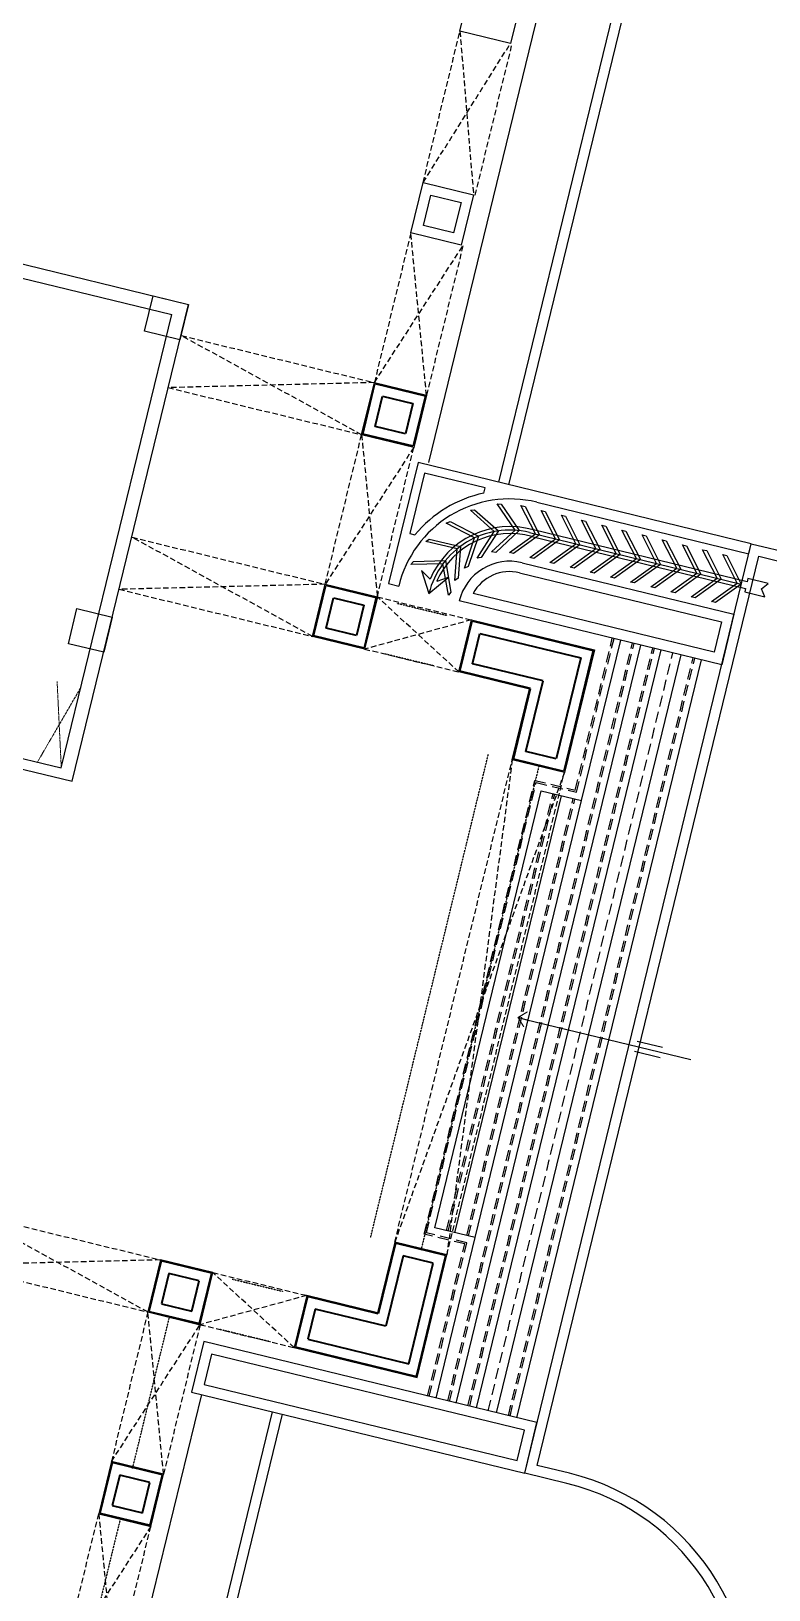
# Model space of a CAD drawing. Header units: feet. Extents: x 50754 to 76410, y 49660 to 67674.
# Drawn here: x 67610 to 68036, y 58726 to 59627 of the extents above; entities that cross this region are included whole.
import ezdxf

# ---------------------------------------------------------------- set-up
doc = ezdxf.new("R2010")
doc.units = ezdxf.units.FT
for name, pattern in [('Amconstr', [9999, 9999, 0]), ('CENTER', [2, 1.25, -0.25, 0.25, -0.25]), ('HIDDEN', [9.525, 6.35, -3.175]), ('XREF-AUDI GRD-FIRST & ROOF PLANS$0$HIDDEN', [0.375, 0.25, -0.125])]:
    doc.linetypes.add(name, pattern=pattern)
for name, color, linetype in [('06--LINE-1', 9, 'Continuous'), ('06--LINE-1 HID', 2, 'HIDDEN'), ('COL', 6, 'Continuous'), ('F--BLOCKWALL-3', 253, 'Continuous'), ('FOOTPATH', 1, 'Continuous'), ('M--STAIR', 2, 'Continuous'), ('M--STAIR IDD', 1, 'HIDDEN'), ('roads & footpath', 161, 'Continuous'), ('WALL', 4, 'Continuous'), ('XREF-AUDI GRD-FIRST & ROOF PLANS$0$06--LINE-1 HID', 41, 'XREF-AUDI GRD-FIRST & ROOF PLANS$0$HIDDEN'), ('XREF-AUDI GRD-FIRST & ROOF PLANS$0$E--CONCRETE-4', 4, 'Continuous')]:
    doc.layers.add(name, color=color, linetype=linetype)
doc.layers.add('E--CONCRETE-4', color=4, linetype='Continuous', lineweight=40)
doc.layers.add('K--CEILING-0', color=9, linetype='Continuous', lineweight=18)

# ---------------------------------------------------------------- blocks, each defined once
blk = doc.blocks.new('A$C2b783d29')
at = {"color": 253}
blk.add_line((1695, 102.68), (1695, 97.24), dxfattribs=at)
at = {"color": 253, "linetype": 'ByBlock', "const_width": 0.675}
blk.add_lwpolyline([(1699.5, 98.18), (1695, 102.68), (1690.5, 98.18)], dxfattribs=at)
at = {"layer": '06--LINE-1', "color": 253, "linetype": 'ByBlock'}
for p, q in [((1390, 270.18), (1359, 270.18)), ((1359, 270.18), (1359, 239.18)), ((1390, 239.18), (1390, 270.18)), ((1510, 270.18), (1479, 270.18)), ((1479, 270.18), (1479, 239.18)), ((1510, 239.18), (1510, 270.18)), ((1880.99, 239.18), (1880.99, 270.18)), ((1880.99, 270.18), (1911.99, 270.18)), ((1911.99, 270.18), (1911.99, 239.18)), ((2000.99, 239.18), (2000.99, 270.18)), ((2000.99, 270.18), (2031.99, 270.18)), ((2031.99, 270.18), (2031.99, 239.18)), ((1359, 239.18), (1390, 239.18)), ((1479, 239.18), (1510, 239.18)), ((1911.99, 239.18), (1880.99, 239.18)), ((2031.99, 239.18), (2000.99, 239.18)), ((1510, 183.18, 0.02), (1479, 183.18, 0.02)), ((1479, 183.18, 0.02), (1479, 110.18, 0.02)), ((1510, 141.18, 0.02), (1510, 183.18, 0.02)), ((1880.99, 141.18, 0.02), (1880.99, 183.18, 0.02)), ((1880.99, 183.18, 0.02), (1911.99, 183.18, 0.02)), ((1911.99, 183.18, 0.02), (1911.99, 110.18, 0.02)), ((1552, 141.18, 0.02), (1510, 141.18, 0.02)), ((1552, 110.18, 0.02), (1552, 141.18, 0.02)), ((1838.99, 110.18, 0.02), (1838.99, 141.18, 0.02)), ((1838.99, 141.18, 0.02), (1880.99, 141.18, 0.02)), ((1479, 110.18, 0.02), (1552, 110.18, 0.02)), ((1911.99, 110.18, 0.02), (1838.99, 110.18, 0.02))]:
    blk.add_line(p, q, dxfattribs=at)
at = {"layer": '06--LINE-1', "color": 253}
for p, q in [((1695, 98.18), (1695, 0)), ((1692, 32.68), (1692, 17.47)), ((1698, 32.68), (1698, 17.47))]:
    blk.add_line(p, q, dxfattribs=at)
at = {"layer": '06--LINE-1 HID', "color": 253, "ltscale": 0.5}
for p, q in [((1479, 385.18), (1479, 270.18)), ((1510, 270.18), (1479, 385.18)), ((1479, 270.18), (1510, 384.88)), ((1510, 384.88), (1510, 270.18)), ((1880.99, 385.18), (1880.99, 270.18)), ((1911.99, 270.18), (1880.99, 385.18)), ((1880.99, 270.18), (1911.99, 384.88)), ((1911.99, 384.88), (1911.99, 270.18)), ((2000.99, 385.18), (2000.99, 270.18)), ((2031.99, 270.18), (2000.99, 385.18)), ((2000.99, 270.18), (2031.99, 384.88)), ((2031.99, 384.88), (2031.99, 270.18)), ((1270, 270.18), (1359, 270.18)), ((1359, 270.18), (1270, 239.18)), ((1359, 239.18), (1270, 270.18)), ((1479, 270.18), (1390, 270.18)), ((1390, 270.18), (1479, 239.18)), ((1390, 239.18), (1479, 270.18)), ((1911.99, 270.18), (2000.99, 270.18)), ((2000.99, 270.18), (1911.99, 239.18)), ((2000.99, 239.18), (1911.99, 270.18)), ((2120.99, 270.18), (2031.99, 270.18)), ((2031.99, 270.18), (2120.99, 239.18)), ((2031.99, 239.18), (2120.99, 270.18)), ((2150.99, 270.18), (2239.99, 270.18)), ((2150.99, 270.18), (2240.99, 240.18)), ((2240.99, 270.18), (2150.99, 240.18)), ((1270, 239.18), (1359, 239.18)), ((1479, 239.18), (1390, 239.18)), ((1510, 183.18, 0.02), (1479, 239.18, 0.02)), ((1479, 239.18, 0.02), (1479, 183.18, 0.02)), ((1479, 183.18, 0.02), (1510, 239.18, 0.02)), ((1510, 239.18, 0.02), (1510, 183.18, 0.02)), ((1880.99, 239.18, 0.02), (1880.99, 183.18, 0.02)), ((1880.99, 183.18, 0.02), (1911.99, 239.18, 0.02)), ((1911.99, 183.18, 0.02), (1880.99, 239.18, 0.02)), ((1911.99, 239.18, 0.02), (1911.99, 183.18, 0.02)), ((1911.99, 239.18), (2000.99, 239.18)), ((2120.99, 239.18), (2031.99, 239.18)), ((2150.99, 239.18), (2239.99, 239.18)), ((1552, 141.18, 0.02), (1838.99, 141.18, 0.02)), ((1838.99, 141.18, 0.02), (1552, 110.18, 0.02)), ((1838.99, 110.18, 0.02), (1552, 141.18, 0.02)), ((1552, 110.18, 0.02), (1838.99, 110.18, 0.02))]:
    blk.add_line(p, q, dxfattribs=at)
at = {"layer": 'COL', "color": 253}
for p, q in [((1843.49, 406.18), (1864.49, 406.18)), ((1843.49, 385.18), (1843.49, 406.18)), ((1864.49, 406.18), (1864.49, 385.18)), ((2029.5, 406.18), (2050.5, 406.18)), ((2029.5, 385.18), (2029.5, 406.18)), ((2050.5, 406.18), (2050.5, 385.18)), ((1864.49, 385.18), (1843.49, 385.18)), ((2050.5, 385.18), (2029.5, 385.18))]:
    blk.add_line(p, q, dxfattribs=at)
at = {"layer": 'E--CONCRETE-4', "color": 253}
for p, q in [((1389.5, 269.68), (1359.5, 269.68)), ((1359.5, 269.68), (1359.5, 239.68)), ((1383.5, 263.68), (1365.5, 263.68)), ((1365.5, 263.68), (1365.5, 245.68)), ((1383.5, 245.68), (1383.5, 263.68)), ((1389.5, 239.68), (1389.5, 269.68)), ((1509.5, 269.68), (1479.5, 269.68)), ((1479.5, 269.68), (1479.5, 239.68)), ((1503.5, 263.68), (1485.5, 263.68)), ((1485.5, 263.68), (1485.5, 245.68)), ((1503.5, 245.68), (1503.5, 263.68)), ((1509.5, 239.68), (1509.5, 269.68)), ((1881.49, 239.68), (1881.49, 269.68)), ((1881.49, 269.68), (1911.49, 269.68)), ((1887.49, 245.68), (1887.49, 263.68)), ((1887.49, 263.68), (1905.49, 263.68)), ((1905.49, 263.68), (1905.49, 245.68)), ((1911.49, 269.68), (1911.49, 239.68)), ((2001.49, 239.68), (2001.49, 269.68)), ((2001.49, 269.68), (2031.49, 269.68)), ((2007.49, 245.68), (2007.49, 263.68)), ((2007.49, 263.68), (2025.49, 263.68)), ((2025.49, 263.68), (2025.49, 245.68)), ((2031.49, 269.68), (2031.49, 239.68)), ((1365.5, 245.68), (1383.5, 245.68)), ((1485.5, 245.68), (1503.5, 245.68)), ((1905.49, 245.68), (1887.49, 245.68)), ((2025.49, 245.68), (2007.49, 245.68)), ((1359.5, 239.68), (1389.5, 239.68)), ((1479.5, 239.68), (1509.5, 239.68)), ((1911.49, 239.68), (1881.49, 239.68)), ((2031.49, 239.68), (2001.49, 239.68)), ((1509.5, 182.68), (1479.5, 182.68)), ((1479.5, 182.68), (1479.5, 110.68)), ((1509.5, 140.68), (1509.5, 182.68)), ((1881.49, 140.68), (1881.49, 182.68)), ((1881.49, 182.68), (1911.49, 182.68)), ((1911.49, 182.68), (1911.49, 110.68)), ((1503.5, 176.68, 0.02), (1485.5, 176.68, 0.02)), ((1485.5, 176.68, 0.02), (1485.5, 116.68, 0.02)), ((1503.5, 134.68, 0.02), (1503.5, 176.68, 0.02)), ((1887.49, 134.68, 0.02), (1887.49, 176.68, 0.02)), ((1887.49, 176.68, 0.02), (1905.49, 176.68, 0.02)), ((1905.49, 176.68, 0.02), (1905.49, 116.68, 0.02)), ((1551.5, 140.68), (1509.5, 140.68)), ((1551.5, 110.68), (1551.5, 140.68)), ((1839.49, 110.68), (1839.49, 140.68)), ((1839.49, 140.68), (1881.49, 140.68)), ((1545.5, 134.68, 0.02), (1503.5, 134.68, 0.02)), ((1545.5, 116.68, 0.02), (1545.5, 134.68, 0.02)), ((1845.49, 116.68, 0.02), (1845.49, 134.68, 0.02)), ((1845.49, 134.68, 0.02), (1887.49, 134.68, 0.02)), ((1479.5, 110.68), (1551.5, 110.68)), ((1485.5, 116.68, 0.02), (1545.5, 116.68, 0.02)), ((1911.49, 110.68), (1839.49, 110.68)), ((1905.49, 116.68, 0.02), (1845.49, 116.68, 0.02))]:
    blk.add_line(p, q, dxfattribs=at)
at = {"layer": 'F--BLOCKWALL-3', "color": 253}
for p, q in [((2042.5, 750.55), (2042.5, 393.18)), ((2050.5, 682.55), (2050.5, 385.18)), ((1766.76, 547.35), (1766.76, 385.18)), ((1772.76, 541.35), (1772.76, 393.18)), ((1772.76, 393.18), (2042.5, 393.18)), ((1766.76, 385.18), (2050.5, 385.18))]:
    blk.add_line(p, q, dxfattribs=at)
at = {"layer": 'K--CEILING-0', "color": 253, "linetype": 'CENTER'}
for p, q in [((1772.76, 407.35), (1820.76, 393.18)), ((1820.76, 407.35), (1772.77, 393.18))]:
    blk.add_line(p, q, dxfattribs=at)
at = {"layer": 'M--STAIR', "color": 253}
for p, q in [((1470, 234.68, 0.02), (1440, 234.68, 0.02)), ((1440, 234.68, 0.02), (1440, 36.68, 0.02)), ((1470, 36.68, 0.02), (1470, 234.68, 0.02)), ((1992.99, 234.68, 0.02), (1920.99, 234.68, 0.02)), ((1920.99, 234.68, 0.02), (1920.99, 228.68, 0.02)), ((1992.99, 36.68, 0.02), (1992.99, 234.68, 0.02)), ((706.5, 228.68), (1440, 228.68)), ((1464, 228.68, 0.02), (1446, 228.68, 0.02)), ((1446, 228.68, 0.02), (1446, 42.68, 0.02)), ((1464, 42.68, 0.02), (1464, 228.68, 0.02)), ((1987.99, 229.68, 0.02), (1951.99, 229.68, 0.02)), ((1951.99, 229.68, 0.02), (1951.99, 226.55, 0.02)), ((1987.99, 193.68, 0.02), (1987.99, 229.68, 0.02)), ((1994.49, 228.68), (2443.99, 228.68)), ((1932.92, 218.01, 0.02), (1920.99, 210.68, 0.02)), ((1929.14, 212.01, 0.02), (1932.92, 218.01, 0.02)), ((1939.52, 207.02, 0.02), (1934.73, 224.83, 0.02)), ((1934.73, 224.83, 0.02), (1936.9, 223.79, 0.02)), ((1936.9, 223.79, 0.02), (1941.69, 205.99, 0.02)), ((1949.92, 201.06, 0.02), (1949.68, 219.5, 0.02)), ((1949.68, 219.5, 0.02), (1951.53, 217.96, 0.02)), ((1951.53, 217.96, 0.02), (1951.76, 199.52, 0.02)), ((1920.99, 210.68, 0.02), (1932.58, 202.01, 0.02)), ((1932.58, 202.01, 0.02), (1928.81, 208.01, 0.02)), ((1958.51, 192.71, 0.02), (1962.85, 210.64, 0.02)), ((1964.25, 208.69, 0.02), (1959.92, 190.76, 0.02)), ((1962.85, 210.64, 0.02), (1964.25, 208.69, 0.02)), ((1922.66, 199.57, 0.02), (1939.52, 207.02, 0.02)), ((1924.83, 198.53, 0.02), (1922.66, 199.57, 0.02)), ((1941.69, 205.99, 0.02), (1924.83, 198.53, 0.02)), ((1931.73, 198.01, 0.02), (1949.92, 201.06, 0.02)), ((1951.76, 199.52, 0.02), (1933.58, 196.47, 0.02)), ((1964.78, 182.5, 0.02), (1973.41, 198.79, 0.02)), ((1973.41, 198.79, 0.02), (1974.29, 196.55, 0.02)), ((1920.99, 36.68, 0.02), (1920.99, 192.68, 0.02)), ((1933.58, 196.47, 0.02), (1931.73, 198.01, 0.02)), ((1941.55, 192.3, 0.02), (1940.14, 194.25, 0.02)), ((1940.14, 194.25, 0.02), (1958.51, 192.71, 0.02)), ((1959.92, 190.76, 0.02), (1941.55, 192.3, 0.02)), ((1974.29, 196.55, 0.02), (1965.66, 180.26, 0.02)), ((1984.87, 193.68, 0.02), (1987.99, 193.68, 0.02)), ((1926.99, 42.68, 0.02), (1926.99, 185.92, 0.02)), ((1948.24, 186.3, 0.02), (1947.36, 188.54, 0.02)), ((1947.36, 188.54, 0.02), (1964.78, 182.5, 0.02)), ((1965.66, 180.26, 0.02), (1948.24, 186.3, 0.02)), ((1953.23, 178.82, 0.02), (1952.93, 181.21, 0.02)), ((1952.93, 181.21, 0.02), (1968.32, 171.05, 0.02)), ((1968.32, 171.05, 0.02), (1980.72, 184.7, 0.02)), ((1981.01, 182.32, 0.02), (1968.62, 168.66, 0.02)), ((1980.72, 184.7, 0.02), (1981.01, 182.32, 0.02)), ((1968.62, 168.66, 0.02), (1953.23, 178.82, 0.02)), ((1944.99, 162.68, 0.02), (1944.99, 42.68, 0.02)), ((1950.99, 162.68, 0.02), (1950.99, 36.68, 0.02)), ((1954.99, 168.68, 0.02), (1954.99, 171.08, 0.02)), ((1954.99, 171.08, 0.02), (1968.99, 159.08, 0.02)), ((1968.99, 156.68, 0.02), (1954.99, 168.68, 0.02)), ((1968.99, 159.08, 0.02), (1982.99, 171.08, 0.02)), ((1982.99, 168.68, 0.02), (1968.99, 156.68, 0.02)), ((1968.99, 162.68), (1968.99, 36.68)), ((1982.99, 171.08, 0.02), (1982.99, 168.68, 0.02)), ((1986.99, 162.68, 0.02), (1986.99, 36.68, 0.02)), ((1954.99, 156.68, 0.02), (1954.99, 159.08, 0.02)), ((1954.99, 159.08, 0.02), (1968.99, 147.08, 0.02)), ((1968.99, 144.68, 0.02), (1954.99, 156.68, 0.02)), ((1966.99, 160.68, 0.02), (1966.99, 33.69, 0.02)), ((1968.99, 147.08, 0.02), (1982.99, 159.08, 0.02)), ((1982.99, 156.68, 0.02), (1968.99, 144.68, 0.02)), ((1970.99, 33.69, 0.02), (1970.99, 160.68, 0.02)), ((1982.99, 159.08, 0.02), (1982.99, 156.68, 0.02)), ((1954.99, 144.68, 0.02), (1954.99, 147.08, 0.02)), ((1954.99, 147.08, 0.02), (1968.99, 135.08, 0.02)), ((1968.99, 132.68, 0.02), (1954.99, 144.68, 0.02)), ((1968.99, 135.08, 0.02), (1982.99, 147.08, 0.02)), ((1982.99, 144.68, 0.02), (1968.99, 132.68, 0.02)), ((1982.99, 147.08, 0.02), (1982.99, 144.68, 0.02)), ((1954.99, 132.68, 0.02), (1954.99, 135.08, 0.02)), ((1954.99, 135.08, 0.02), (1968.99, 123.08, 0.02)), ((1968.99, 120.68, 0.02), (1954.99, 132.68, 0.02)), ((1968.99, 123.08, 0.02), (1982.99, 135.08, 0.02)), ((1982.99, 132.68, 0.02), (1968.99, 120.68, 0.02)), ((1982.99, 135.08, 0.02), (1982.99, 132.68, 0.02)), ((1565.5, 96.68, 0.02), (1565.5, 120.68, 0.02)), ((1565.5, 120.68, 0.02), (1825.49, 120.68, 0.02)), ((1825.49, 120.68, 0.02), (1825.49, 96.68, 0.02)), ((1954.99, 120.68, 0.02), (1954.99, 123.08, 0.02)), ((1954.99, 123.08, 0.02), (1968.99, 111.08, 0.02)), ((1968.99, 108.68, 0.02), (1954.99, 120.68, 0.02)), ((1968.99, 111.08, 0.02), (1982.99, 123.08, 0.02)), ((1982.99, 120.68, 0.02), (1968.99, 108.68, 0.02)), ((1982.99, 123.08, 0.02), (1982.99, 120.68, 0.02)), ((1565.5, 108.68), (1825.49, 108.68)), ((1954.99, 108.68, 0.02), (1954.99, 111.08, 0.02)), ((1954.99, 111.08, 0.02), (1968.99, 99.08, 0.02)), ((1968.99, 96.68, 0.02), (1954.99, 108.68, 0.02)), ((1968.99, 99.08, 0.02), (1982.99, 111.08, 0.02)), ((1982.99, 108.68, 0.02), (1968.99, 96.68, 0.02)), ((1982.99, 111.08, 0.02), (1982.99, 108.68, 0.02)), ((1470, 96.68, 0.02), (1565.5, 96.68, 0.02)), ((1565.5, 96.68), (1825.49, 96.68)), ((1825.49, 96.68, 0.02), (1920.99, 96.68, 0.02)), ((1954.99, 96.68, 0.02), (1954.99, 99.08, 0.02)), ((1954.99, 99.08, 0.02), (1968.99, 87.08, 0.02)), ((1968.99, 84.68, 0.02), (1954.99, 96.68, 0.02)), ((1968.99, 87.08, 0.02), (1982.99, 99.08, 0.02)), ((1982.99, 96.68, 0.02), (1968.99, 84.68, 0.02)), ((1982.99, 99.08, 0.02), (1982.99, 96.68, 0.02)), ((1470, 84.68), (1920.99, 84.68)), ((1954.99, 84.68, 0.02), (1954.99, 87.08, 0.02)), ((1954.99, 87.08, 0.02), (1968.99, 75.08, 0.02)), ((1968.99, 72.68, 0.02), (1954.99, 84.68, 0.02)), ((1968.99, 75.08, 0.02), (1982.99, 87.08, 0.02)), ((1982.99, 84.68, 0.02), (1968.99, 72.68, 0.02)), ((1982.99, 87.08, 0.02), (1982.99, 84.68, 0.02)), ((1470, 72.68), (1920.99, 72.68)), ((1954.99, 72.68, 0.02), (1954.99, 75.08, 0.02)), ((1954.99, 75.08, 0.02), (1968.99, 63.08, 0.02)), ((1968.99, 60.68, 0.02), (1954.99, 72.68, 0.02)), ((1968.99, 63.08, 0.02), (1982.99, 75.08, 0.02)), ((1982.99, 72.68, 0.02), (1968.99, 60.68, 0.02)), ((1982.99, 75.08, 0.02), (1982.99, 72.68, 0.02)), ((1954.99, 60.68, 0.02), (1954.99, 63.08, 0.02)), ((1954.99, 63.08, 0.02), (1968.99, 51.08, 0.02)), ((1968.99, 51.08, 0.02), (1982.99, 63.08, 0.02)), ((1982.99, 63.08, 0.02), (1982.99, 60.68, 0.02)), ((1470, 60.68), (1920.99, 60.68)), ((1968.99, 48.68, 0.02), (1954.99, 60.68, 0.02)), ((1982.99, 60.68, 0.02), (1968.99, 48.68, 0.02)), ((1470, 48.68), (1920.99, 48.68)), ((1954.99, 48.68, 0.02), (1954.99, 51.08, 0.02)), ((1954.99, 51.08, 0.02), (1968.99, 39.08, 0.02)), ((1968.99, 36.68, 0.02), (1954.99, 48.68, 0.02)), ((1968.99, 39.08, 0.02), (1982.99, 51.08, 0.02)), ((1982.99, 48.68, 0.02), (1968.99, 36.68, 0.02)), ((1982.99, 51.08, 0.02), (1982.99, 48.68, 0.02)), ((1440, 36.68, 0.02), (1470, 36.68, 0.02)), ((1446, 42.68, 0.02), (1464, 42.68, 0.02)), ((1950.99, 36.68, 0.02), (1920.99, 36.68, 0.02)), ((1944.99, 42.68, 0.02), (1926.99, 42.68, 0.02)), ((1986.99, 36.68, 0.02), (1992.99, 36.68, 0.02)), ((1965, 33.69, 0.02), (1964.99, 21.68, 0.02)), ((1966.99, 33.69, 0.02), (1965, 33.69, 0.02)), ((1972.99, 33.69, 0.02), (1970.99, 33.69, 0.02)), ((1972.99, 21.68, 0.02), (1972.99, 33.69, 0.02)), ((1964.99, 21.68, 0.02), (1968.99, 24.68, 0.02)), ((1968.99, 24.68, 0.02), (1972.99, 21.68, 0.02))]:
    blk.add_line(p, q, dxfattribs=at)
for centre, radius, start, end in [((1920.99, 162.68, 0.02), 66, 360, 90), ((1920.99, 162.68, 0.02), 71, 25.8884, 64.1116), ((1920.99, 162.68), 48, 0, 90), ((1920.95, 162.6, 0.02), 46.09, 357.61368, 80.1818), ((1920.95, 162.61, 0.02), 50.08, 357.79584, 80.58862), ((1920.99, 162.68, 0.02), 30, 0, 90), ((1920.99, 162.68, 0.02), 24, 360, 75.52249)]:
    blk.add_arc(centre, radius, start, end, dxfattribs=at)
at = {"layer": 'M--STAIR IDD', "color": 253}
for p, q in [((1560.5, 101.68, 0.02), (1560.5, 125.68, 0.02)), ((1560.5, 125.68, 0.02), (1830.49, 125.68, 0.02)), ((1561.5, 100.68, 0.02), (1561.5, 124.68, 0.02)), ((1561.5, 124.68, 0.02), (1829.49, 124.68, 0.02)), ((1829.49, 124.68, 0.02), (1829.49, 100.68, 0.02)), ((1830.49, 125.68, 0.02), (1830.49, 101.68, 0.02)), ((1565.5, 113.68), (1825.49, 113.68)), ((1565.5, 112.68), (1825.49, 112.68)), ((1470, 101.68, 0.02), (1560.5, 101.68, 0.02)), ((1470, 100.68, 0.02), (1561.5, 100.68, 0.02)), ((1565.5, 101.68), (1825.49, 101.68)), ((1565.5, 100.68), (1825.49, 100.68)), ((1829.49, 100.68, 0.02), (1920.99, 100.68, 0.02)), ((1830.49, 101.68, 0.02), (1920.99, 101.68, 0.02)), ((1470, 89.68), (1920.99, 89.68)), ((1470, 88.68), (1920.99, 88.68)), ((1470, 77.68), (1920.99, 77.68)), ((1470, 76.68), (1920.99, 76.68)), ((1470, 65.68), (1920.99, 65.68)), ((1470, 53.68), (1920.99, 53.68)), ((1470, 52.68), (1920.99, 52.68))]:
    blk.add_line(p, q, dxfattribs=at)
at = {"layer": 'XREF-AUDI GRD-FIRST & ROOF PLANS$0$06--LINE-1 HID', "color": 253, "ltscale": 0.5}
for p, q in [((1359, 257.37), (1269, 257.37)), ((1389, 257.37), (1479, 257.37)), ((1479, 197.37), (1479, 227.37)), ((1509, 227.37), (1509, 197.37)), ((1880.99, 197.37), (1880.99, 227.37)), ((1910.99, 197.37), (1910.99, 227.37)), ((1551, 155.37), (1838.99, 155.37)), ((1838.99, 125.37), (1551, 125.37))]:
    blk.add_line(p, q, dxfattribs=at)
at = {"layer": 'XREF-AUDI GRD-FIRST & ROOF PLANS$0$E--CONCRETE-4', "color": 253}
for p, q in [((2120.99, 240.18), (2120.99, 270.18)), ((2120.99, 270.18), (2150.99, 270.18)), ((2126.99, 246.18), (2126.99, 264.18)), ((2126.99, 264.18), (2144.99, 264.18)), ((2144.99, 264.18), (2144.99, 246.18)), ((2150.99, 270.18), (2150.99, 240.18)), ((2240.99, 240.18), (2240.99, 270.18)), ((2240.99, 270.18), (2270.99, 270.18)), ((2144.99, 246.18), (2126.99, 246.18)), ((2150.99, 240.18), (2120.99, 240.18)), ((2270.99, 240.18), (2240.99, 240.18))]:
    blk.add_line(p, q, dxfattribs=at)

msp = doc.modelspace()

# ---------------------------------------------------------------- linework, layer by layer
at = {"layer": 'FOOTPATH', "color": 253, "elevation": 0.01704}
for points in [[(67885.6226, 59364.75647), (68003.66664, 59849.59315), (67632.14955, 59940.04706), (67676.36348, 60121.64487, 1), (67052.58563, 60273.51715), (67010.97387, 60102.60713), (66593.05246, 60204.35918), (66612.92486, 60285.98018), (66361.27617, 60347.24952), (66341.40376, 60265.62853), (66302.18081, 60275.17821, 1), (66116.37139, 59512.01198), (66140.52065, 59506.13232), (66106.65743, 59367.04754), (66268.44525, 59327.65677), (66233.97427, 59186.07571), (66134.86937, 59210.20495), (66054.43856, 58879.85525), (66106.90585, 58867.08095), (65979.90682, 58345.46383), (66026.54442, 58334.1089), (65943.91014, 57994.70901), (66405.24729, 57882.38645)], [(67879.7929, 59366.17584), (67996.41757, 59845.18282), (67624.90048, 59935.63673), (67670.53378, 60123.06423, 1), (67058.41533, 60272.09778), (67015.3842, 60095.35806), (66585.80339, 60199.94885), (66605.6758, 60281.56984), (66365.6865, 60340.00046), (66345.81409, 60258.37946), (66300.76144, 60269.34851, 1), (66117.79076, 59517.84168), (66147.76971, 59510.54265), (66113.9065, 59371.45787), (66275.69432, 59332.06711), (66238.3846, 59178.82665), (66139.27971, 59202.95589), (66061.68762, 58884.26559), (66114.15492, 58871.49128), (65987.15589, 58349.87416), (66033.79349, 58338.51923), (65951.15921, 57999.11935), (66406.66665, 57888.21615)]]:
    msp.add_lwpolyline(points, format="xyb", dxfattribs=at)
for points in [[(66903.6866, 57761.03056), (67310.00307, 57662.10399), (67417.87497, 58105.16115), (67569.93297, 58068.13933), (67754.80553, 58827.45769)], [(66905.10597, 57766.86026), (67305.59274, 57669.35305), (67413.46464, 58112.41022), (67565.52263, 58075.38839), (67748.97583, 58828.87706)]]:
    msp.add_lwpolyline(points, dxfattribs=at)
at = {"layer": 'roads & footpath', "color": 253}
for p, q in [((67894.71832, 58793.39288), (68025.53539, 59330.69166)), ((68025.53539, 59330.69166), (68049.91057, 59324.75699)), ((67919.09351, 58787.45822), (67894.71832, 58793.39288))]:
    msp.add_line(p, q, dxfattribs=at)
at = {"layer": 'roads & footpath', "color": 8}
msp.add_lwpolyline([(64014.58195, 59288.21023), (64404.55725, 57473.84857, -0.003389793), (64649.30455, 57422.07284, -0.016563621), (65833.86252, 57121.65154, 0.2063713), (65962.69025, 57137.9083, -0.079815562), (66170.05908, 57219.11769, 0.286972944), (66274.81894, 57321.32085), (66372.0645, 57720.64549), (66859.25309, 57603.80689), (66756.4134, 57181.50571, 0.283051985), (66800.4654, 57044.27345, -0.08615891), (66945.08308, 56850.89027, 0.282433309), (67091.31947, 56761.12584), (67438.90867, 56761.12584, 0.345872256), (67598.25379, 56886.3298), (68021.95052, 58626.55938, 0.414213562), (67920.51287, 58793.28792), (67901.96739, 58797.80322), (68029.94573, 59323.44259), (68048.49121, 59318.92729, 0.414213562)], format="xyb", dxfattribs=at)
at = {"layer": 'roads & footpath', "color": 253}
msp.add_arc((67887.86743, 58659.20483), 132, 346.31633278, 76.31633278, dxfattribs=at)

# ---------------------------------------------------------------- block references
at = {"layer": 'WALL', "color": 253, "linetype": 'Amconstr', "lineweight": 25, "rotation": 76.31633277806492}
msp.add_blockref('A$C2b783d29', (67589.70836, 57385.58811, 0.01704), dxfattribs=at)

doc.saveas('drawing.dxf')
